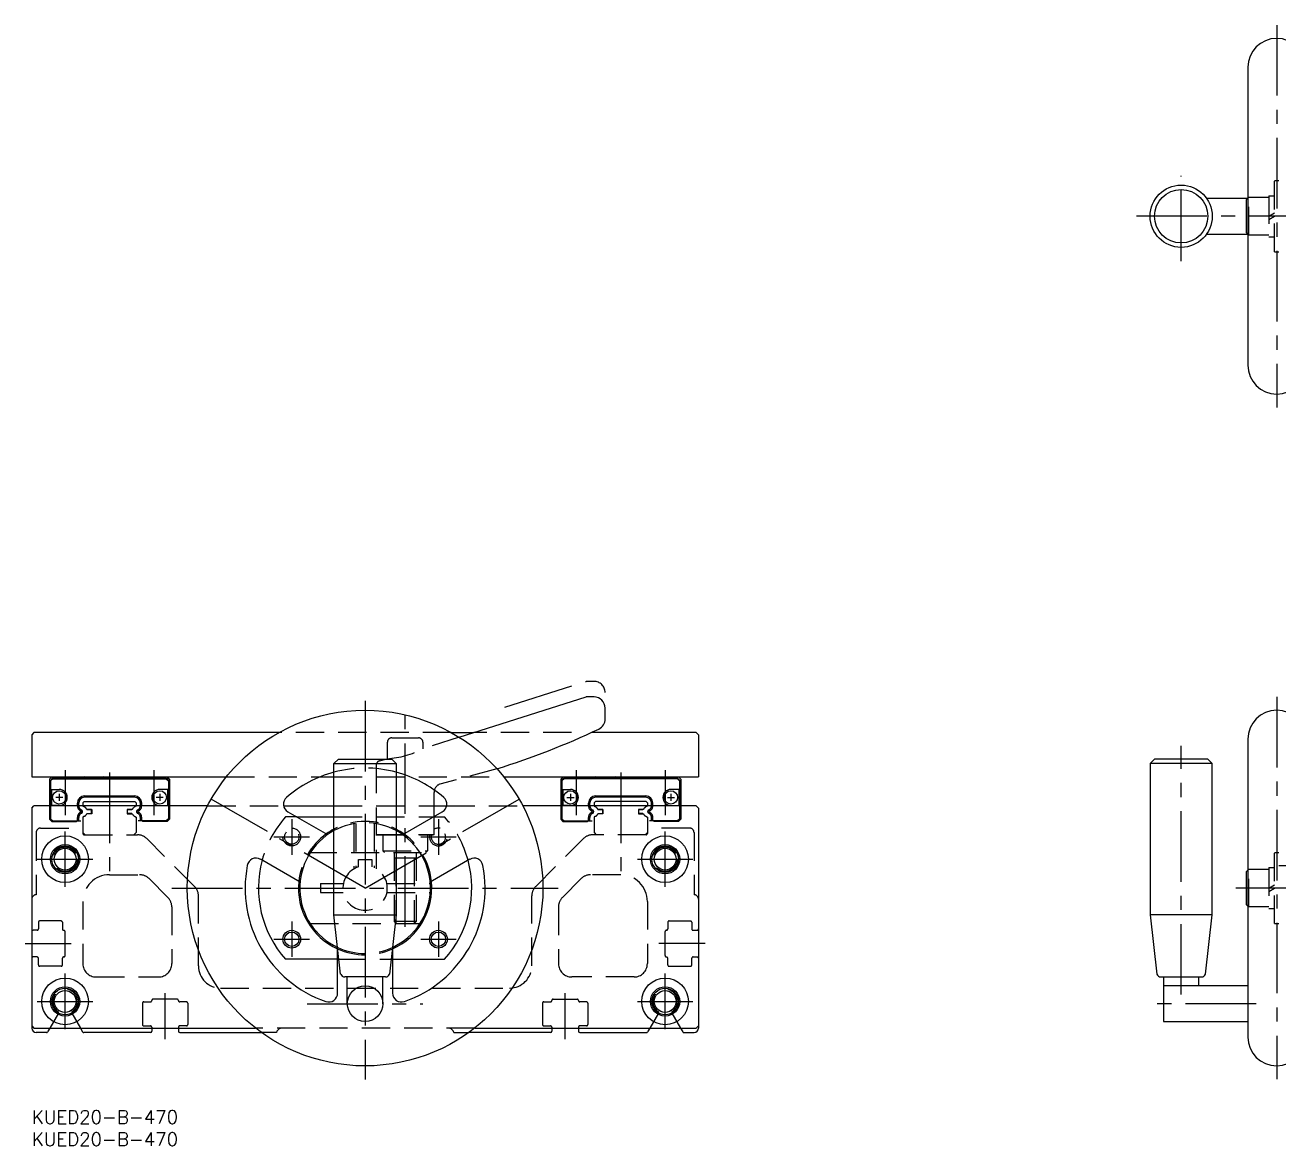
# Model space of a CAD drawing. Extents: x -2 to 820, y -8 to 277.
# Drawn here: x -1.5 to 280.6, y -8 to 244.1 of the extents above; entities that cross this region are included whole.
import ezdxf

# ---------------------------------------------------------------- set-up
doc = ezdxf.new("R2010")
doc.units = 0
doc.header["$LTSCALE"] = 0.5
for name, pattern in [('CENTER', [50.8, 31.75, -6.35, 6.35, -6.35]), ('DASHED', [19.05, 12.7, -6.35]), ('PHANTOM', [63.5, 31.75, -6.35, 6.35, -6.35, 6.35, -6.35])]:
    doc.linetypes.add(name, pattern=pattern)
for name, color, linetype in [('MSM_CENTER', 1, 'CENTER'), ('MSM_CONTINUOUS', 7, 'CONTINUOUS'), ('MSM_DASHED', 4, 'DASHED'), ('MSM_IMAGINARY', 6, 'PHANTOM'), ('MSM_NARROW', 5, 'CONTINUOUS'), ('MSM_PART_NUMBER', 7, 'CONTINUOUS')]:
    doc.layers.add(name, color=color, linetype=linetype)
doc.styles.get("Standard").update_dxf_attribs({"font": 'txt.shx', "height": 3, "bigfont": 'bigfont.shx'})

# ---------------------------------------------------------------- blocks, each defined once
blk = doc.blocks.new('*U2')
at = {"layer": 'MSM_PART_NUMBER'}
blk.add_text('KUED20-B-470', height=3, dxfattribs=at).set_placement((0, -3))
blk = doc.blocks.new('*U3')
at = {"layer": 'MSM_PART_NUMBER'}
blk.add_text('KUED20-B-470', height=3, dxfattribs=at).set_placement((0, -8))

msp = doc.modelspace()

# ---------------------------------------------------------------- linework, layer by layer
at = {"layer": 'MSM_CENTER'}
for p, q in [((280.1, 244.14), (280.1, 158.14)), ((258.6, 191.04), (258.6, 210.24)), ((340.6, 201.14), (247.79, 201.14)), ((75, 92.09), (75, 6.96)), ((280.1, 93), (280.1, 7)), ((84, 41.27), (84, 88.8)), ((258.6, 26.04), (258.6, 82)), ((7.5, 76.5), (7.5, 66.42)), ((27.5, 76.5), (27.5, 66.42)), ((122.5, 76.5), (122.5, 66.42)), ((142.5, 76.5), (142.5, 66.42)), ((17.5, 76), (17.5, 52.07)), ((132.5, 76), (132.5, 52.07)), ((75, 50), (40.36, 70)), ((75, 50), (109.64, 70)), ((58.5, 65.5), (58.5, 57.5)), ((91.5, 65.5), (91.5, 57.5)), ((7.5, 50.25), (7.5, 62.75)), ((142.5, 50.25), (142.5, 62.75)), ((54.5, 61.5), (62.5, 61.5)), ((87.5, 61.5), (95.5, 61.5)), ((1.25, 56.5), (13.75, 56.5)), ((136.25, 56.5), (148.75, 56.5)), ((31.55, 50), (118.45, 50)), ((337.6, 50), (270.6, 50)), ((58.5, 42.5), (58.5, 34.5)), ((91.5, 42.5), (91.5, 34.5)), ((-1.5, 37.5), (8.88, 37.5)), ((54.5, 38.5), (62.5, 38.5)), ((87.5, 38.5), (95.5, 38.5)), ((151.5, 37.5), (141.12, 37.5)), ((7.5, 18.25), (7.5, 30.75)), ((142.5, 18.25), (142.5, 30.75)), ((30, 16), (30, 26.38)), ((120, 16), (120, 26.38)), ((1.25, 24.5), (13.75, 24.5)), ((62, 24), (88, 24)), ((136.25, 24.5), (148.75, 24.5)), ((275.45, 24), (252.94, 24))]:
    msp.add_line(p, q, dxfattribs=at)
at = {"layer": 'MSM_CONTINUOUS'}
for p, q in [((273.6, 234.64), (273.6, 167.64)), ((273.55, 205.14), (264.34, 205.14)), ((273.3, 204.89), (273.6, 205.19)), ((273.3, 197.39), (273.3, 204.89)), ((264.34, 197.14), (273.55, 197.14)), ((273.6, 197.09), (273.3, 197.39)), ((96.16, 83.95), (124.74, 93)), ((126.5, 93), (124.74, 93)), ((129, 88.04), (129, 90.5)), ((0.5, 85), (0, 84.5)), ((55.64, 85), (0.5, 85)), ((94.36, 85), (99.48, 85)), ((149.5, 85), (125.91, 85)), ((149.5, 85), (150, 84.5)), ((0, 84.5), (0, 75)), ((150, 84.5), (150, 75)), ((273.6, 83.5), (273.6, 16.5)), ((68, 78), (69, 79)), ((69, 79), (81, 79)), ((82, 78), (81, 79)), ((252.6, 79), (251.6, 78)), ((264.6, 79), (252.6, 79)), ((265.6, 78), (264.6, 79)), ((68, 44), (68, 78)), ((68, 78), (82, 78)), ((82, 78), (82, 44)), ((251.6, 78), (251.6, 44)), ((265.6, 78), (251.6, 78)), ((265.6, 44), (265.6, 78)), ((0, 75), (43.78, 75)), ((4.5, 75), (4, 74.5)), ((4, 74.5), (4, 68.5)), ((4.7, 74.7), (4.2, 74.2)), ((4.2, 74.2), (4.2, 68.5)), ((4.75, 74.6), (4.25, 74.1)), ((4.25, 74.1), (4.25, 72.2)), ((4.7, 74.7), (30.3, 74.7)), ((4.75, 74.6), (30.25, 74.6)), ((12.1, 74.75), (11.7, 75)), ((12.1, 74.75), (22.9, 74.75)), ((16.3, 75), (15.9, 74.75)), ((18.7, 75), (19.1, 74.75)), ((22.9, 74.75), (23.3, 75)), ((30.25, 74.6), (30.75, 74.1)), ((30.3, 74.7), (30.8, 74.2)), ((30.5, 75), (31, 74.5)), ((30.75, 74.1), (30.75, 72.2)), ((30.8, 74.2), (30.8, 68.5)), ((31, 74.5), (31, 68.5)), ((64.8, 75), (68, 75)), ((106.22, 75), (150, 75)), ((119.5, 75), (119, 74.5)), ((119, 74.5), (119, 68.5)), ((119.7, 74.7), (119.2, 74.2)), ((119.2, 74.2), (119.2, 68.5)), ((119.75, 74.6), (119.25, 74.1)), ((119.25, 74.1), (119.25, 72.2)), ((145.3, 74.7), (119.7, 74.7)), ((145.25, 74.6), (119.75, 74.6)), ((127.1, 74.75), (126.7, 75)), ((137.9, 74.75), (127.1, 74.75)), ((131.3, 75), (130.9, 74.75)), ((133.7, 75), (134.1, 74.75)), ((137.9, 74.75), (138.3, 75)), ((145.25, 74.6), (145.75, 74.1)), ((145.3, 74.7), (145.8, 74.2)), ((145.5, 75), (146, 74.5)), ((145.75, 74.1), (145.75, 72.2)), ((145.8, 74.2), (145.8, 68.5)), ((146, 74.5), (146, 68.5)), ((4.25, 72.2), (6.2, 72.2)), ((4.45, 72.2), (4.45, 68.6)), ((6.2, 71.2), (6.2, 69.6)), ((11.87, 70.73), (23.13, 70.73)), ((11.87, 70.43), (11.87, 70.73)), ((17.5, 70.73), (17.5, 70.43)), ((23.13, 70.43), (23.13, 70.73)), ((30.75, 72.2), (28.8, 72.2)), ((28.8, 71.2), (28.8, 69.6)), ((30.55, 72.2), (30.55, 68.6)), ((90.5, 66.08), (90.5, 71.51)), ((119.25, 72.2), (121.2, 72.2)), ((119.45, 72.2), (119.45, 68.6)), ((121.2, 71.2), (121.2, 69.6)), ((126.87, 70.73), (138.13, 70.73)), ((126.87, 70.43), (126.87, 70.73)), ((132.5, 70.73), (132.5, 70.43)), ((138.13, 70.43), (138.13, 70.73)), ((145.75, 72.2), (143.8, 72.2)), ((143.8, 71.2), (143.8, 69.6)), ((145.55, 72.2), (145.55, 68.6)), ((0, 68), (0.5, 68.5)), ((0, 68), (0, 18.5)), ((39.54, 68.5), (0.5, 68.5)), ((4.25, 68.6), (4.25, 68.5)), ((6.2, 68.6), (4.25, 68.6)), ((7, 70.4), (5.4, 70.4)), ((10.57, 69.13), (10.27, 69.13)), ((10.27, 68.51), (10.27, 69.13)), ((10.27, 68.51), (10.57, 68.51)), ((10.57, 68.51), (10.57, 69.13)), ((11.8, 69.5), (11.5, 69.2)), ((11.5, 69.2), (11.5, 68.5)), ((11.8, 69.5), (23.2, 69.5)), ((23.13, 70.43), (11.87, 70.43)), ((23.2, 69.5), (23.5, 69.2)), ((23.5, 69.2), (23.5, 68.5)), ((24.43, 69.13), (24.73, 69.13)), ((24.43, 68.51), (24.43, 69.13)), ((24.73, 68.51), (24.43, 68.51)), ((24.73, 68.51), (24.73, 69.13)), ((29.6, 70.4), (28, 70.4)), ((28.8, 68.6), (30.75, 68.6)), ((30.75, 68.6), (30.75, 68.5)), ((56.67, 68.5), (68, 68.5)), ((90.5, 68.5), (93.33, 68.5)), ((149.5, 68.5), (110.46, 68.5)), ((119.25, 68.6), (119.25, 68.5)), ((121.2, 68.6), (119.25, 68.6)), ((120.4, 70.4), (122, 70.4)), ((125.57, 69.13), (125.27, 69.13)), ((125.27, 68.51), (125.27, 69.13)), ((125.27, 68.51), (125.57, 68.51)), ((125.57, 68.51), (125.57, 69.13)), ((126.8, 69.5), (126.5, 69.2)), ((126.5, 69.2), (126.5, 68.5)), ((138.2, 69.5), (126.8, 69.5)), ((138.13, 70.43), (126.87, 70.43)), ((138.2, 69.5), (138.5, 69.2)), ((138.5, 69.2), (138.5, 68.5)), ((139.43, 69.13), (139.73, 69.13)), ((139.43, 68.51), (139.43, 69.13)), ((139.73, 68.51), (139.43, 68.51)), ((139.73, 68.51), (139.73, 69.13)), ((143, 70.4), (144.6, 70.4)), ((143.8, 68.6), (145.75, 68.6)), ((145.75, 68.6), (145.75, 68.5)), ((149.5, 68.5), (150, 68)), ((150, 68), (150, 18.5)), ((57.63, 67.16), (66.53, 62.02)), ((59.64, 66), (68, 66)), ((83.47, 62.02), (92.37, 67.16)), ((60.36, 51.32), (51.45, 56.47)), ((98.55, 56.47), (89.64, 51.32)), ((273.3, 53.75), (273.6, 54.05)), ((273.3, 46.25), (273.3, 53.75)), ((89.67, 51), (89.97, 51)), ((89.67, 49), (89.97, 49)), ((273.6, 45.95), (273.3, 46.25)), ((69.5, 30.65), (68, 44)), ((68, 44), (82, 44)), ((82, 44), (80.5, 30.65)), ((265.6, 44), (251.6, 44)), ((251.6, 44), (253.1, 30.65)), ((264.09, 30.65), (265.6, 44)), ((62.31, 42), (62.67, 42)), ((87.33, 42), (87.69, 42)), ((68.82, 34), (57.11, 34)), ((68.82, 26.37), (68.82, 36.66)), ((81.17, 36.66), (81.17, 26.37)), ((81.17, 34), (92.89, 34)), ((79.56, 30), (70.44, 30)), ((71, 24), (71, 30)), ((79, 24), (79, 30)), ((254.04, 30), (263.16, 30)), ((254.6, 30), (254.6, 20)), ((262.6, 28), (262.6, 30)), ((273.6, 28), (254.6, 28)), ((254.6, 20), (273.6, 20)), ((0, 19), (0.5, 18.5)), ((0.5, 18.5), (50.35, 18.5)), ((3.29, 17.5), (1, 17.5)), ((4.04, 18.5), (3.55, 17.65)), ((10.96, 18.5), (11.45, 17.65)), ((26.7, 17.5), (11.71, 17.5)), ((27, 18.5), (27, 17.8)), ((33, 18.5), (33, 17.8)), ((33.3, 17.5), (51.68, 17.5)), ((116.7, 17.5), (98.32, 17.5)), ((99.65, 18.5), (149.5, 18.5)), ((117, 18.5), (117, 17.8)), ((123, 18.5), (123, 17.8)), ((123.3, 17.5), (138.29, 17.5)), ((139.04, 18.5), (138.55, 17.65)), ((145.96, 18.5), (146.45, 17.65)), ((146.71, 17.5), (149, 17.5)), ((149.5, 18.5), (150, 19))]:
    msp.add_line(p, q, dxfattribs=at)
for centre, radius in [((258.6, 201.14), 7), ((258.6, 201.14), 6), ((75, 50), 40), ((6.2, 70.4), 1.5), ((28.8, 70.4), 1.5), ((121.2, 70.4), 1.5), ((143.8, 70.4), 1.5), ((7.5, 56.5), 5.25), ((7.5, 56.5), 3.3), ((142.5, 56.5), 5.25), ((142.5, 56.5), 3.3), ((7.5, 56.5), 2.46), ((142.5, 56.5), 2.46), ((58.5, 38.5), 1.62), ((91.5, 38.5), 1.62), ((7.5, 24.5), 5.25), ((142.5, 24.5), 5.25), ((7.5, 24.5), 3.3), ((7.5, 24.5), 2.46), ((75, 24), 4), ((142.5, 24.5), 3.3), ((142.5, 24.5), 2.46)]:
    msp.add_circle(centre, radius, dxfattribs=at)
for centre, radius, start, end in [((280.1, 234.64), 6.5, 0, 180), ((280.1, 167.64), 6.5, 180, 0), ((126.5, 90.5), 2.5, 0, 90), ((126.5, 88.04), 2.5, 295.4715, 0), ((280.1, 83.5), 6.5, 0, 180), ((53.8, 240.91), 171.78, 287.2235, 295.4344), ((75, 50), 27, 105.0261, 130.9132), ((75, 50), 27, 49.0868, 74.9739), ((6.2, 70.4), 1.8, 270, 90), ((11.87, 69.13), 1.6, 90.0008, 179.9992), ((23.13, 69.13), 1.6, 0.0008, 89.9992), ((28.8, 70.4), 1.8, 90, 270), ((92.5, 71.51), 2, 164.1807, 180), ((121.2, 70.4), 1.8, 270, 90), ((126.87, 69.13), 1.6, 90.0008, 179.9992), ((138.13, 69.13), 1.6, 0.0008, 89.9992), ((143.8, 70.4), 1.8, 90, 270), ((11.57, 68.51), 1.3, 180, 180.2346), ((11.87, 69.13), 1.3, 90, 180), ((11.57, 68.51), 1, 180, 180.3049), ((23.13, 69.13), 1.3, 0, 90), ((23.43, 68.51), 1, 359.6951, 0), ((23.43, 68.51), 1.3, 359.7654, 0), ((58.63, 68.89), 2, 130.9132, 240), ((91.37, 68.89), 2, 300, 49.0868), ((126.57, 68.51), 1.3, 180, 180.2346), ((126.87, 69.13), 1.3, 90, 180), ((126.57, 68.51), 1, 180, 180.3049), ((138.13, 69.13), 1.3, 0, 90), ((138.43, 68.51), 1, 359.6951, 0), ((138.43, 68.51), 1.3, 359.7654, 0), ((75, 50), 14.7, 118.4369, 245.1711), ((75, 50), 15, 117.8181, 125.6904), ((75, 50), 14.7, 294.8289, 61.5631), ((50.45, 54.73), 2, 60, 169.0868), ((99.55, 54.73), 2, 10.9132, 120), ((75, 50), 27, 169.0868, 250.9132), ((75, 50), 24, 164.9094, 221.8103), ((75, 50), 27, 289.0868, 10.9132), ((75, 50), 24, 318.1897, 15.0906), ((75, 50), 15, 174.3096, 245.6904), ((75, 50), 15, 294.3096, 5.6904), ((70.44, 31), 1, 200.7702, 270), ((79.56, 31), 1, 270, 339.2298), ((254.04, 31), 1, 200.7702, 270), ((263.16, 31), 1, 270, 339.2298), ((66.82, 26.37), 2, 250.9132, 360), ((83.18, 26.37), 2, 180, 289.0868), ((1, 18.5), 1, 180, 270), ((3.29, 17.8), 0.3, 270, 330), ((11.71, 17.8), 0.3, 210, 270), ((26.7, 17.8), 0.3, 270, 0), ((33.3, 17.8), 0.3, 180, 270), ((116.7, 17.8), 0.3, 270, 0), ((123.3, 17.8), 0.3, 180, 270), ((138.29, 17.8), 0.3, 270, 330), ((146.71, 17.8), 0.3, 210, 270), ((149, 18.5), 1, 270, 0), ((280.1, 16.5), 6.5, 180, 0)]:
    msp.add_arc(centre, radius, start, end, dxfattribs=at)
at = {"layer": 'MSM_DASHED'}
for p, q in [((279.6, 193.14), (279.6, 209.14)), ((279.6, 209.14), (280.6, 209.14)), ((273.6, 205.14), (273.55, 205.14)), ((273.6, 205.19), (273.8, 205.39)), ((273.8, 205.39), (278.3, 205.39)), ((273.8, 196.89), (273.8, 205.39)), ((278.3, 205.74), (279.6, 205.74)), ((278.3, 205.74), (278.3, 196.54)), ((278.3, 201.14), (279.6, 201.89)), ((278.3, 200.39), (279.6, 201.14)), ((273.55, 197.14), (273.6, 197.14)), ((273.8, 196.89), (273.6, 197.09)), ((278.3, 196.89), (273.8, 196.89)), ((278.3, 196.54), (279.6, 196.54)), ((279.6, 193.14), (280.6, 193.14)), ((94.36, 85), (52.39, 85)), ((121.42, 85), (99.48, 85)), ((80, 79.1), (80, 82.8)), ((81, 83.8), (87, 83.8)), ((96.16, 83.95), (88, 81.35)), ((88, 82.8), (88, 81.35)), ((78.23, 78.63), (79.94, 79.1)), ((77.5, 77.67), (77.5, 54.33)), ((104.66, 76.83), (91.84, 73.4)), ((43.78, 75), (64.8, 75)), ((68, 75), (106.22, 75)), ((4, 68.5), (4, 65.5)), ((4.2, 68.5), (4.2, 65.6)), ((4.25, 68.5), (4.25, 65.6)), ((11.5, 68.5), (11.5, 68.46)), ((11.5, 68.46), (11.87, 68.25)), ((23.5, 68.46), (23.13, 68.25)), ((23.5, 68.5), (23.5, 68.46)), ((30.75, 68.5), (30.75, 65.6)), ((30.8, 68.5), (30.8, 65.6)), ((31, 68.5), (31, 65.5)), ((39.54, 68.5), (56.67, 68.5)), ((68, 68.5), (90.5, 68.5)), ((93.33, 68.5), (110.46, 68.5)), ((119, 68.5), (119, 65.5)), ((119.2, 68.5), (119.2, 65.6)), ((119.25, 68.5), (119.25, 65.6)), ((126.5, 68.5), (126.5, 68.46)), ((126.5, 68.46), (126.87, 68.25)), ((138.5, 68.46), (138.13, 68.25)), ((138.5, 68.5), (138.5, 68.46)), ((145.75, 68.5), (145.75, 65.6)), ((145.8, 68.5), (145.8, 65.6)), ((146, 68.5), (146, 65.5)), ((4, 65.5), (4.5, 65)), ((4.2, 67.6), (4.25, 67.6)), ((4.2, 66.8), (4.25, 66.8)), ((4.2, 65.6), (4.7, 65.1)), ((4.25, 65.6), (4.75, 65.1)), ((4.5, 65), (10, 65)), ((4.7, 65.1), (11.5, 65.1)), ((10, 65), (10.22, 65.1)), ((10.27, 65.89), (10.57, 65.89)), ((10.27, 65.1), (10.27, 65.89)), ((10.57, 65.1), (10.57, 65.89)), ((10.92, 67.38), (11.07, 67.64)), ((10.92, 67.38), (11.08, 67.29)), ((10.92, 67.02), (11.08, 67.11)), ((10.92, 67.02), (11.07, 66.76)), ((11.23, 67.55), (11.07, 67.64)), ((11.07, 66.76), (11.23, 66.85)), ((11.08, 67.29), (11.23, 67.55)), ((11.08, 67.29), (11.08, 67.29)), ((11.09, 67.12), (11.08, 67.11)), ((11.08, 67.11), (11.09, 67.12)), ((11.08, 67.11), (11.23, 66.85)), ((11.08, 67.11), (11.08, 67.11)), ((11.87, 66.15), (11.5, 65.94)), ((11.5, 65.94), (11.5, 62.3)), ((12.39, 67.7), (13.5, 67.7)), ((13.5, 66.7), (12.39, 66.7)), ((12.47, 67.7), (12.49, 67.65)), ((12.47, 66.7), (12.49, 66.75)), ((13.45, 67.65), (12.49, 67.65)), ((12.49, 66.75), (13.45, 66.75)), ((13.45, 66.75), (13.45, 67.65)), ((13.5, 67.7), (13.5, 66.7)), ((22.61, 67.7), (21.5, 67.7)), ((21.5, 67.7), (21.5, 66.7)), ((21.5, 66.7), (22.61, 66.7)), ((21.55, 67.65), (22.51, 67.65)), ((21.55, 66.75), (21.55, 67.65)), ((22.51, 66.75), (21.55, 66.75)), ((22.53, 67.7), (22.51, 67.65)), ((22.53, 66.7), (22.51, 66.75)), ((23.13, 66.15), (23.5, 65.94)), ((23.5, 65.94), (23.5, 62.5)), ((30.3, 65.1), (23.5, 65.1)), ((23.77, 67.55), (23.93, 67.64)), ((23.92, 67.29), (23.77, 67.55)), ((23.92, 67.11), (23.77, 66.85)), ((23.93, 66.76), (23.77, 66.85)), ((23.91, 67.12), (23.92, 67.11)), ((23.92, 67.11), (23.91, 67.12)), ((24.08, 67.38), (23.92, 67.29)), ((23.92, 67.29), (23.92, 67.29)), ((24.08, 67.02), (23.92, 67.11)), ((23.92, 67.11), (23.92, 67.11)), ((24.08, 67.38), (23.93, 67.64)), ((24.08, 67.02), (23.93, 66.76)), ((24.73, 65.89), (24.43, 65.89)), ((24.43, 65.1), (24.43, 65.89)), ((24.73, 65.1), (24.73, 65.89)), ((25, 65), (24.78, 65.1)), ((30.5, 65), (25, 65)), ((30.75, 65.6), (30.25, 65.1)), ((30.8, 65.6), (30.3, 65.1)), ((31, 65.5), (30.5, 65)), ((30.8, 67.6), (30.75, 67.6)), ((30.8, 66.8), (30.75, 66.8)), ((59.64, 66), (57.11, 66)), ((68, 66), (92.89, 66)), ((90.5, 62.09), (90.5, 66.08)), ((119, 65.5), (119.5, 65)), ((119.2, 67.6), (119.25, 67.6)), ((119.2, 66.8), (119.25, 66.8)), ((119.2, 65.6), (119.7, 65.1)), ((119.25, 65.6), (119.75, 65.1)), ((119.5, 65), (125, 65)), ((119.7, 65.1), (126.5, 65.1)), ((125, 65), (125.22, 65.1)), ((125.27, 65.89), (125.57, 65.89)), ((125.27, 65.1), (125.27, 65.89)), ((125.57, 65.1), (125.57, 65.89)), ((125.92, 67.38), (126.07, 67.64)), ((125.92, 67.38), (126.08, 67.29)), ((125.92, 67.02), (126.08, 67.11)), ((125.92, 67.02), (126.07, 66.76)), ((126.23, 67.55), (126.07, 67.64)), ((126.07, 66.76), (126.23, 66.85)), ((126.08, 67.29), (126.23, 67.55)), ((126.08, 67.29), (126.08, 67.29)), ((126.09, 67.12), (126.08, 67.11)), ((126.08, 67.11), (126.09, 67.12)), ((126.08, 67.11), (126.23, 66.85)), ((126.08, 67.11), (126.08, 67.11)), ((126.87, 66.15), (126.5, 65.94)), ((126.5, 65.94), (126.5, 62.5)), ((127.39, 67.7), (128.5, 67.7)), ((128.5, 66.7), (127.39, 66.7)), ((127.47, 67.7), (127.49, 67.65)), ((127.47, 66.7), (127.49, 66.75)), ((128.45, 67.65), (127.49, 67.65)), ((127.49, 66.75), (128.45, 66.75)), ((128.45, 66.75), (128.45, 67.65)), ((128.5, 67.7), (128.5, 66.7)), ((137.61, 67.7), (136.5, 67.7)), ((136.5, 67.7), (136.5, 66.7)), ((136.5, 66.7), (137.61, 66.7)), ((136.55, 67.65), (137.51, 67.65)), ((136.55, 66.75), (136.55, 67.65)), ((137.51, 66.75), (136.55, 66.75)), ((137.53, 67.7), (137.51, 67.65)), ((137.53, 66.7), (137.51, 66.75)), ((138.13, 66.15), (138.5, 65.94)), ((138.5, 65.94), (138.5, 62.3)), ((145.3, 65.1), (138.5, 65.1)), ((138.77, 67.55), (138.93, 67.64)), ((138.92, 67.29), (138.77, 67.55)), ((138.92, 67.11), (138.77, 66.85)), ((138.93, 66.76), (138.77, 66.85)), ((138.91, 67.12), (138.92, 67.11)), ((138.92, 67.11), (138.91, 67.12)), ((139.08, 67.38), (138.92, 67.29)), ((138.92, 67.29), (138.92, 67.29)), ((138.92, 67.11), (138.92, 67.11)), ((139.08, 67.02), (138.92, 67.11)), ((139.08, 67.38), (138.93, 67.64)), ((139.08, 67.02), (138.93, 66.76)), ((139.43, 65.1), (139.43, 65.89)), ((139.73, 65.89), (139.43, 65.89)), ((139.73, 65.1), (139.73, 65.89)), ((140, 65), (139.78, 65.1)), ((145.5, 65), (140, 65)), ((145.75, 65.6), (145.25, 65.1)), ((145.8, 65.6), (145.3, 65.1)), ((146, 65.5), (145.5, 65)), ((145.8, 67.6), (145.75, 67.6)), ((145.8, 66.8), (145.75, 66.8)), ((1, 62.5), (1, 48.5)), ((2, 63.5), (11.5, 63.5)), ((11.5, 62.5), (12, 62)), ((23.5, 62.5), (23, 62)), ((72.5, 64.49), (72.5, 54.33)), ((72.93, 64.55), (72.93, 54.55)), ((77.07, 64.55), (77.07, 54.55)), ((77.5, 62.09), (77.7, 62)), ((77.5, 62.09), (90.5, 62.09)), ((90.5, 62.09), (90.3, 62)), ((126.5, 62.5), (127, 62)), ((138.5, 62.5), (138, 62)), ((148, 63.5), (138.5, 63.5)), ((149, 62.5), (149, 48.5)), ((11.8, 62), (23.76, 62)), ((36.62, 50.38), (25.88, 61.12)), ((77.7, 62), (90.3, 62)), ((79, 62), (79, 58.37)), ((89, 62), (89, 58.37)), ((113.38, 50.38), (124.12, 61.12)), ((138.2, 62), (126.24, 62)), ((62.31, 58), (88.63, 58)), ((79.37, 58), (79, 58.37)), ((79, 58.37), (89, 58.37)), ((81.5, 58), (81.5, 42.5)), ((81.5, 56.8), (86.5, 56.8)), ((81.93, 56.8), (81.93, 42.07)), ((86.07, 56.8), (86.07, 42.07)), ((86.5, 58), (86.5, 42.5)), ((88.63, 58), (89, 58.37)), ((279.6, 42), (279.6, 58)), ((279.6, 58), (280.6, 58)), ((73.5, 54.77), (73.5, 56.4)), ((73.5, 56.4), (76.5, 56.4)), ((76.5, 56.4), (76.5, 54.77)), ((273.6, 54.05), (273.8, 54.25)), ((273.8, 54.25), (278.3, 54.25)), ((273.8, 45.75), (273.8, 54.25)), ((278.3, 54.6), (279.6, 54.6)), ((278.3, 54.6), (278.3, 45.4)), ((332.6, 55), (280.6, 55)), ((17.5, 53), (24.27, 53)), ((26.39, 52.12), (30.62, 47.89)), ((65, 51), (70.1, 51)), ((65, 51), (65, 49)), ((79.9, 51), (89.67, 51)), ((123.61, 52.12), (119.38, 47.89)), ((132.5, 53), (125.73, 53)), ((37.5, 32.5), (37.5, 48.26)), ((65, 49), (70.1, 49)), ((79.9, 49), (89.67, 49)), ((112.5, 32.5), (112.5, 48.26)), ((278.3, 50), (279.6, 50.75)), ((278.3, 49.25), (279.6, 50)), ((0, 47.5), (0, 40.8)), ((11.5, 47), (11.5, 33)), ((31.5, 45.77), (31.5, 33)), ((118.5, 45.77), (118.5, 33)), ((138.5, 47), (138.5, 33)), ((150, 47.5), (150, 40.8)), ((273.8, 45.75), (273.6, 45.95)), ((278.3, 45.75), (273.8, 45.75)), ((278.3, 45.4), (279.6, 45.4)), ((6.6, 42.6), (1.8, 42.6)), ((86.5, 42.5), (81.5, 42.5)), ((81.5, 42.5), (82, 42)), ((86.5, 42.5), (86, 42)), ((143.4, 42.6), (148.2, 42.6)), ((1.2, 40.5), (0.3, 40.5)), ((1.5, 42.3), (1.5, 40.8)), ((6.9, 42.3), (6.9, 40.8)), ((7.5, 34.8), (7.5, 40.2)), ((62.67, 42), (87.33, 42)), ((142.5, 34.8), (142.5, 40.2)), ((143.1, 42.3), (143.1, 40.8)), ((148.5, 42.3), (148.5, 40.8)), ((148.8, 40.5), (149.7, 40.5)), ((279.6, 42), (280.6, 42)), ((0, 34.2), (0, 19)), ((1.2, 34.5), (0.3, 34.5)), ((1.5, 32.7), (1.5, 34.2)), ((6.9, 32.7), (6.9, 34.2)), ((68.82, 34), (81.17, 34)), ((143.1, 32.7), (143.1, 34.2)), ((148.5, 32.7), (148.5, 34.2)), ((148.8, 34.5), (149.7, 34.5)), ((150, 34.2), (150, 19)), ((6.6, 32.4), (1.8, 32.4)), ((143.4, 32.4), (148.2, 32.4)), ((14.5, 30), (28.5, 30)), ((135.5, 30), (121.5, 30)), ((42.5, 27.5), (107.5, 27.5)), ((24.9, 24.1), (24.9, 19.3)), ((25.2, 24.4), (26.7, 24.4)), ((32.7, 25), (27.3, 25)), ((34.8, 24.4), (33.3, 24.4)), ((35.1, 24.1), (35.1, 19.3)), ((114.9, 24.1), (114.9, 19.3)), ((115.2, 24.4), (116.7, 24.4)), ((117.3, 25), (122.7, 25)), ((124.8, 24.4), (123.3, 24.4)), ((125.1, 24.1), (125.1, 19.3)), ((5.98, 21.87), (4.04, 18.5)), ((9.02, 21.87), (10.96, 18.5)), ((140.98, 21.87), (139.04, 18.5)), ((144.02, 21.87), (145.96, 18.5)), ((25.2, 19), (26.7, 19)), ((27, 18.7), (27, 18.5)), ((33, 18.7), (33, 18.5)), ((34.8, 19), (33.3, 19)), ((99.65, 18.5), (50.35, 18.5)), ((55.04, 17.5), (51.68, 17.5)), ((94.96, 17.5), (98.32, 17.5)), ((115.2, 19), (116.7, 19)), ((117, 18.7), (117, 18.5)), ((123, 18.7), (123, 18.5)), ((124.8, 19), (123.3, 19))]:
    msp.add_line(p, q, dxfattribs=at)
for centre, radius in [((58.5, 61.5), 2), ((58.5, 61.5), 1.62), ((7.5, 56.5), 2.75), ((142.5, 56.5), 2.75)]:
    msp.add_circle(centre, radius, dxfattribs=at)
for centre, radius, start, end in [((81, 82.8), 1, 90, 180), ((87, 82.8), 1, 0, 90), ((78.63, 99.31), 20.25, 273.7106, 297.726), ((75, 50), 27, 74.9739, 105.0261), ((78.5, 77.67), 1, 105.7247, 180), ((92.5, 71.51), 2, 109.379, 164.1807), ((11.57, 68.51), 1.3, 180.2346, 240), ((11.57, 68.51), 1, 180.3049, 240), ((11.21, 67.11), 1.32, 26.598, 60), ((23.79, 67.11), 1.32, 120, 153.402), ((23.43, 68.51), 1, 300, 359.6951), ((23.43, 68.51), 1.3, 300, 359.7654), ((126.57, 68.51), 1.3, 180.2346, 240), ((126.57, 68.51), 1, 180.3049, 240), ((126.21, 67.11), 1.32, 26.598, 60), ((138.79, 67.11), 1.32, 120, 153.402), ((138.43, 68.51), 1, 300, 359.6951), ((138.43, 68.51), 1.3, 300, 359.7654), ((11.57, 65.89), 1.3, 120, 180), ((11.57, 65.89), 1, 120, 180), ((11.03, 67.2), 0.4, 300, 60), ((11.21, 67.29), 1.32, 300, 333.402), ((23.79, 67.29), 1.32, 206.598, 240), ((23.97, 67.2), 0.4, 120, 240), ((23.43, 65.89), 1, 0, 60), ((23.43, 65.89), 1.3, 0, 60), ((75, 50), 24, 138.1897, 164.9094), ((75, 50), 15, 5.6904, 117.8181), ((75, 50), 24, 15.0906, 41.8103), ((126.57, 65.89), 1.3, 120, 180), ((126.57, 65.89), 1, 120, 180), ((126.03, 67.2), 0.4, 300, 60), ((126.21, 67.29), 1.32, 300, 333.402), ((138.79, 67.29), 1.32, 206.598, 240), ((138.97, 67.2), 0.4, 120, 240), ((138.43, 65.89), 1, 0, 60), ((138.43, 65.89), 1.3, 0, 60), ((2, 62.5), 1, 90, 180), ((11.8, 62.3), 0.3, 180, 270), ((75, 50), 15, 125.6904, 174.3096), ((75, 50), 14.7, 61.5631, 118.4369), ((91.5, 61.5), 2, 165.5225, 120), ((91.5, 61.5), 1.62, 162.0341, 128.0903), ((138.2, 62.3), 0.3, 270, 0), ((148, 62.5), 1, 0, 90), ((23.76, 59), 3, 45, 90), ((126.24, 59), 3, 90, 135), ((75, 50), 5, 107.4576, 72.5424), ((17.5, 47), 6, 90, 180), ((24.27, 50), 3, 45, 90), ((125.73, 50), 3, 90, 135), ((132.5, 47), 6, 0, 90), ((1, 47.5), 1, 90, 180), ((34.5, 48.26), 3, 0, 45), ((115.5, 48.26), 3, 135, 180), ((149, 47.5), 1, 0, 90), ((28.5, 45.77), 3, 0, 45), ((121.5, 45.77), 3, 135, 180), ((1.8, 42.3), 0.3, 90, 180), ((6.6, 42.3), 0.3, 0, 90), ((143.4, 42.3), 0.3, 90, 180), ((148.2, 42.3), 0.3, 0, 90), ((0.3, 40.8), 0.3, 180, 270), ((1.2, 40.8), 0.3, 270, 0), ((7.2, 40.8), 0.3, 180, 270), ((7.2, 40.2), 0.3, 0, 90), ((142.8, 40.2), 0.3, 90, 180), ((142.8, 40.8), 0.3, 270, 0), ((148.8, 40.8), 0.3, 180, 270), ((149.7, 40.8), 0.3, 270, 0), ((0.3, 34.2), 0.3, 90, 180), ((1.2, 34.2), 0.3, 0, 90), ((7.2, 34.2), 0.3, 90, 180), ((7.2, 34.8), 0.3, 270, 0), ((75, 50), 15, 245.6904, 294.3096), ((75, 50), 14.7, 245.1711, 294.8389), ((142.8, 34.8), 0.3, 180, 270), ((142.8, 34.2), 0.3, 0, 90), ((148.8, 34.2), 0.3, 90, 180), ((149.7, 34.2), 0.3, 0, 90), ((1.8, 32.7), 0.3, 180, 270), ((6.6, 32.7), 0.3, 270, 0), ((14.5, 33), 3, 180, 270), ((28.5, 33), 3, 270, 0), ((42.5, 32.5), 5, 180, 270), ((107.5, 32.5), 5, 270, 0), ((121.5, 33), 3, 180, 270), ((135.5, 33), 3, 270, 0), ((143.4, 32.7), 0.3, 180, 270), ((148.2, 32.7), 0.3, 270, 0), ((7.5, 24.5), 2.75, 305.6448, 234.3552), ((142.5, 24.5), 2.75, 305.6448, 234.3552), ((25.2, 24.1), 0.3, 90, 180), ((26.7, 24.7), 0.3, 270, 0), ((27.3, 24.7), 0.3, 90, 180), ((32.7, 24.7), 0.3, 0, 90), ((33.3, 24.7), 0.3, 180, 270), ((34.8, 24.1), 0.3, 0, 90), ((115.2, 24.1), 0.3, 90, 180), ((116.7, 24.7), 0.3, 270, 0), ((117.3, 24.7), 0.3, 90, 180), ((122.7, 24.7), 0.3, 0, 90), ((123.3, 24.7), 0.3, 180, 270), ((124.8, 24.1), 0.3, 0, 90), ((5.72, 22.02), 0.3, 330, 54.3552), ((9.28, 22.02), 0.3, 125.6448, 210), ((140.72, 22.02), 0.3, 330, 54.3552), ((144.28, 22.02), 0.3, 125.6448, 210), ((25.2, 19.3), 0.3, 180, 270), ((26.7, 18.7), 0.3, 0, 90), ((33.3, 18.7), 0.3, 90, 180), ((34.8, 19.3), 0.3, 270, 0), ((56.3, 17.2), 1.3, 90, 166.6576), ((93.7, 17.2), 1.3, 13.3424, 90), ((115.2, 19.3), 0.3, 180, 270), ((116.7, 18.7), 0.3, 0, 90), ((123.3, 18.7), 0.3, 90, 180), ((124.8, 19.3), 0.3, 270, 0)]:
    msp.add_arc(centre, radius, start, end, dxfattribs=at)
at = {"layer": 'MSM_IMAGINARY'}
for p in [(106.4, 90.69), (126.5, 96.5)]:
    msp.add_line(p, (124.74, 96.5), dxfattribs=at)
msp.add_arc((126.5, 94), 2.5, 0, 90, dxfattribs=at)
at = {"layer": 'MSM_NARROW'}
for centre, radius in [((7.5, 56.5), 3), ((142.5, 56.5), 3), ((58.5, 38.5), 2), ((91.5, 38.5), 2), ((7.5, 24.5), 3), ((142.5, 24.5), 3)]:
    msp.add_circle(centre, radius, dxfattribs=at)

# ---------------------------------------------------------------- block references
at = {"layer": 'MSM_CONTINUOUS'}
for name in ['*U2', '*U3']:
    msp.add_blockref(name, (0, 0), dxfattribs=at)

doc.saveas('drawing.dxf')
